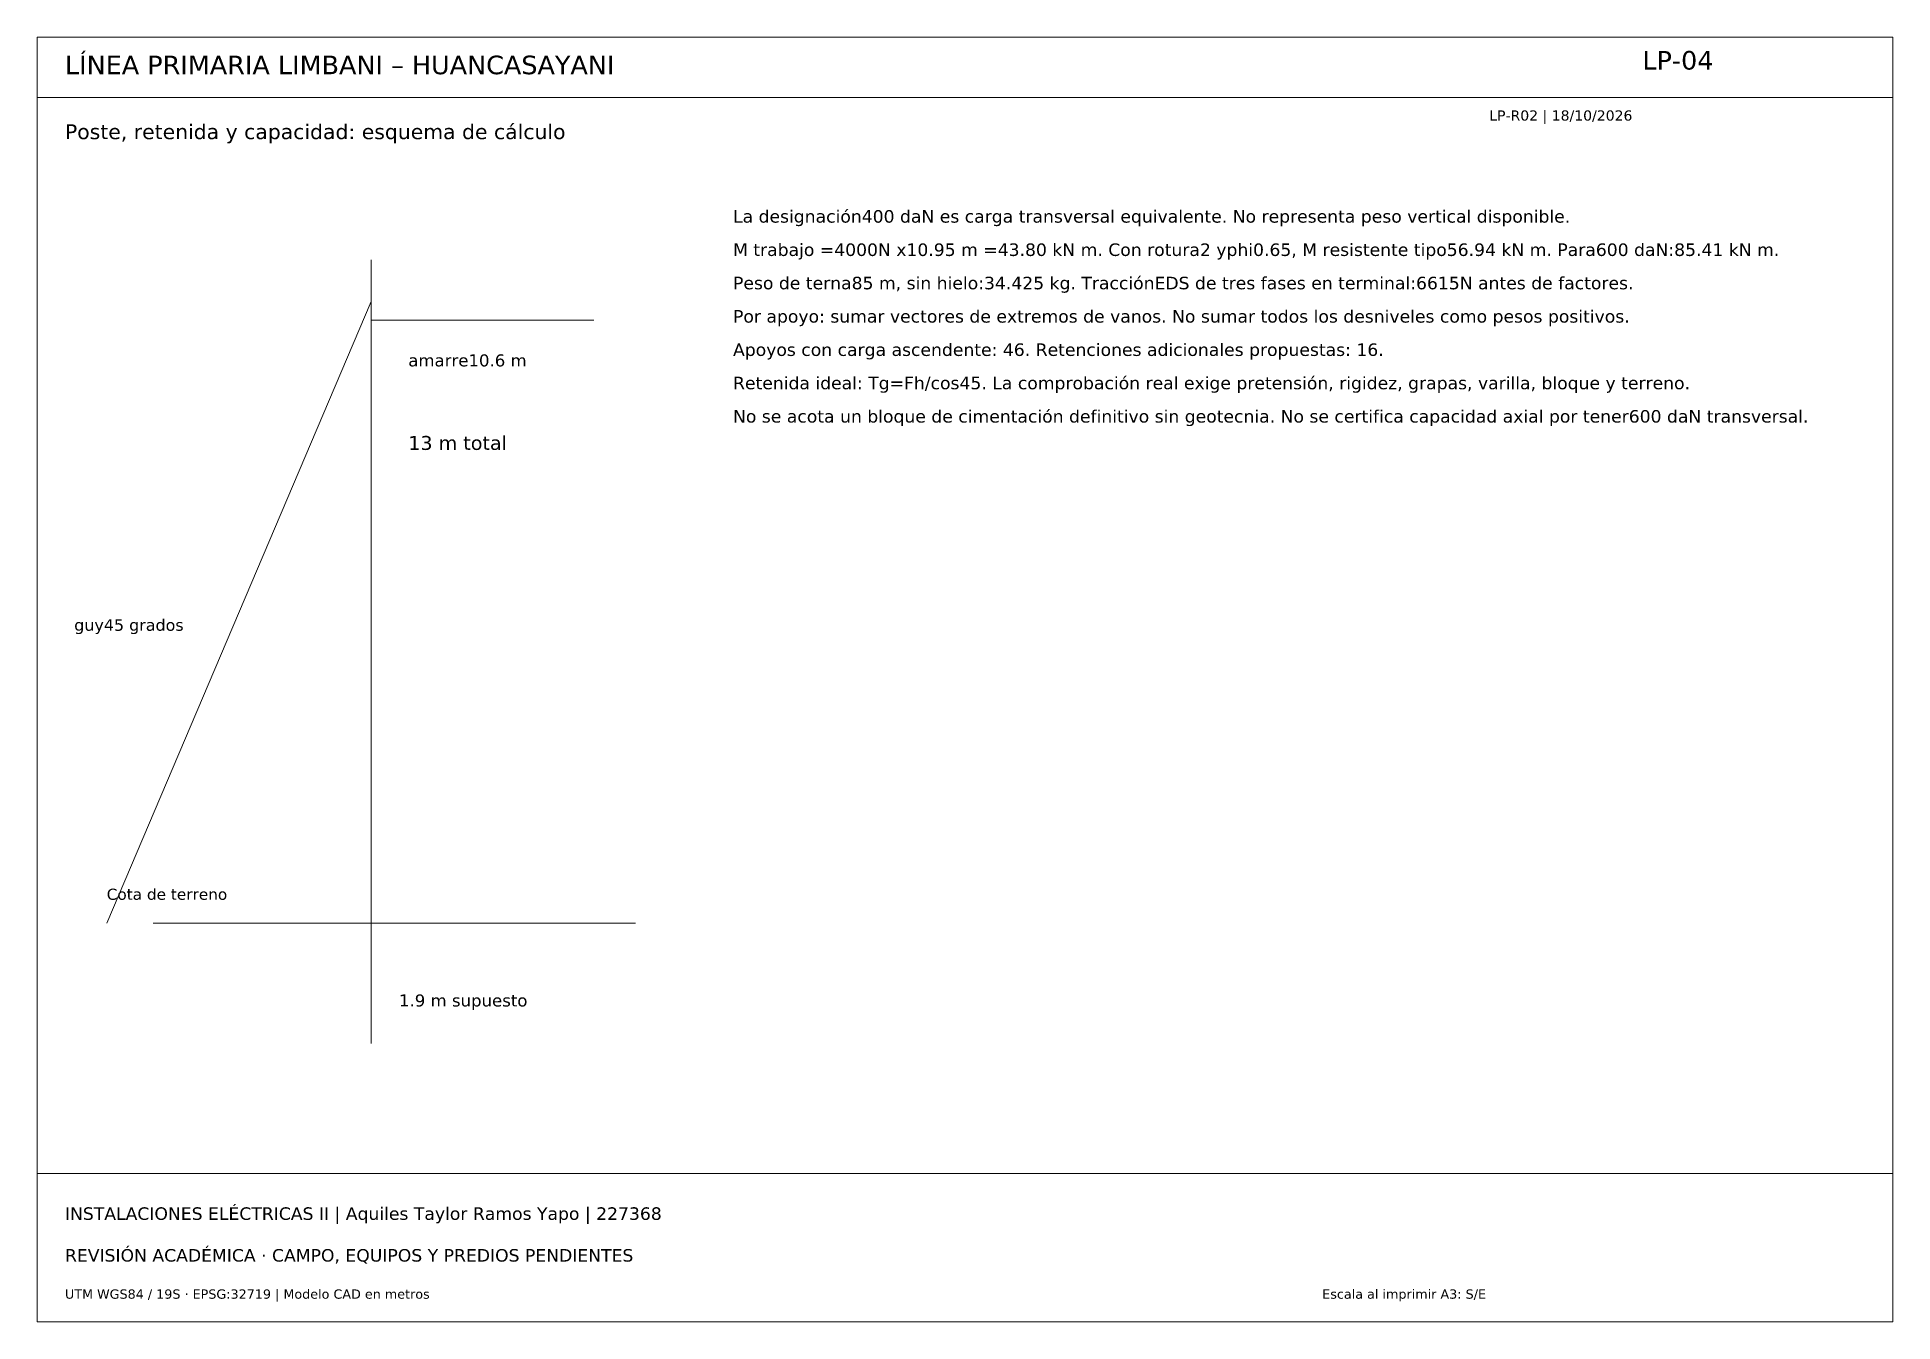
# Paper-space layout 'LP-04' of a CAD drawing. Header units: metres, sheet in millimetres. Extents: x 10 to 410, y 10 to 287.
import ezdxf

# ---------------------------------------------------------------- set-up
doc = ezdxf.new("R2010")
doc.units = ezdxf.units.M
for name, color, linetype, lineweight, true_color in [('ALERTA', 7, 'Continuous', 13, 0xc56b20), ('EJE', 7, 'Continuous', 18, 0x087f8c), ('MARCO', 7, 'Continuous', 13, 0x163b55), ('POSTES', 7, 'Continuous', 13, 0x244c65), ('RETENIDA', 7, 'Continuous', 13, 0xa77738), ('TERRENO', 7, 'Continuous', 13, 0x777777), ('TEXTO', 7, 'Continuous', 13, 0x163b55)]:
    doc.layers.add(name, color=color, linetype=linetype, lineweight=lineweight, true_color=true_color)
doc.styles.add('LP-TEXTO', font='DejaVuSans.ttf')

psp = doc.layouts.new('LP-04')

# ---------------------------------------------------------------- linework, layer by layer
at = {"layer": 'EJE'}
psp.add_lwpolyline([(82, 226), (130, 226)], dxfattribs=at)
at = {"layer": 'MARCO'}
psp.add_lwpolyline([(10, 10), (410, 10), (410, 287), (10, 287)], close=True, dxfattribs=at)
for points in [[(10, 274), (410, 274)], [(10, 42), (410, 42)]]:
    psp.add_lwpolyline(points, dxfattribs=at)
at = {"layer": 'POSTES'}
psp.add_lwpolyline([(82, 70), (82, 239)], dxfattribs=at)
at = {"layer": 'RETENIDA'}
psp.add_lwpolyline([(82, 230), (25, 96)], dxfattribs=at)
at = {"layer": 'TERRENO'}
psp.add_lwpolyline([(35, 96), (139, 96)], dxfattribs=at)

# ---------------------------------------------------------------- texts
at = {"layer": 'ALERTA', "style": 'LP-TEXTO'}
psp.add_text('REVISIÓN ACADÉMICA · CAMPO, EQUIPOS Y PREDIOS PENDIENTES', height=2.7, dxfattribs=at).set_placement((16, 23))
at = {"layer": 'TEXTO', "style": 'LP-TEXTO'}
for s, height, p in [('LÍNEA PRIMARIA LIMBANI – HUANCASAYANI', 4, (16, 279)), ('LP-04', 4, (356, 280)), ('Poste, retenida y capacidad: esquema de cálculo', 3.2, (16, 265)), ('LP-R02 | 18/10/2026', 2.2, (323, 269)), ('La designación400 daN es carga transversal equivalente. No representa peso vertical disponible.', 2.7, (160, 247)), ('M trabajo =4000N x10.95 m =43.80 kN m. Con rotura2 yphi0.65, M resistente tipo56.94 kN m. Para600 daN:85.41 kN m.', 2.7, (160, 239.815)), ('Peso de terna85 m, sin hielo:34.425 kg. TracciónEDS de tres fases en terminal:6615N antes de factores.', 2.7, (160, 232.63)), ('Por apoyo: sumar vectores de extremos de vanos. No sumar todos los desniveles como pesos positivos.', 2.7, (160, 225.445)), ('Apoyos con carga ascendente: 46. Retenciones adicionales propuestas: 16.', 2.7, (160, 218.26)), ('amarre10.6 m', 2.6, (90, 216)), ('Retenida ideal: Tg=Fh/cos45. La comprobación real exige pretensión, rigidez, grapas, varilla, bloque y terreno.', 2.7, (160, 211.075)), ('No se acota un bloque de cimentación definitivo sin geotecnia. No se certifica capacidad axial por tener600 daN transversal.', 2.7, (160, 203.89)), ('13 m total', 3, (90, 198)), ('guy45 grados', 2.5, (18, 159)), ('Cota de terreno', 2.4, (25, 101)), ('1.9 m supuesto', 2.6, (88, 78)), ('INSTALACIONES ELÉCTRICAS II | Aquiles Taylor Ramos Yapo | 227368', 2.7, (16, 32)), ('UTM WGS84 / 19S · EPSG:32719 | Modelo CAD en metros', 2, (16, 15)), ('Escala al imprimir A3: S/E', 2, (287, 15))]:
    psp.add_text(s, height=height, dxfattribs=at).set_placement(p)

doc.saveas('drawing.dxf')
